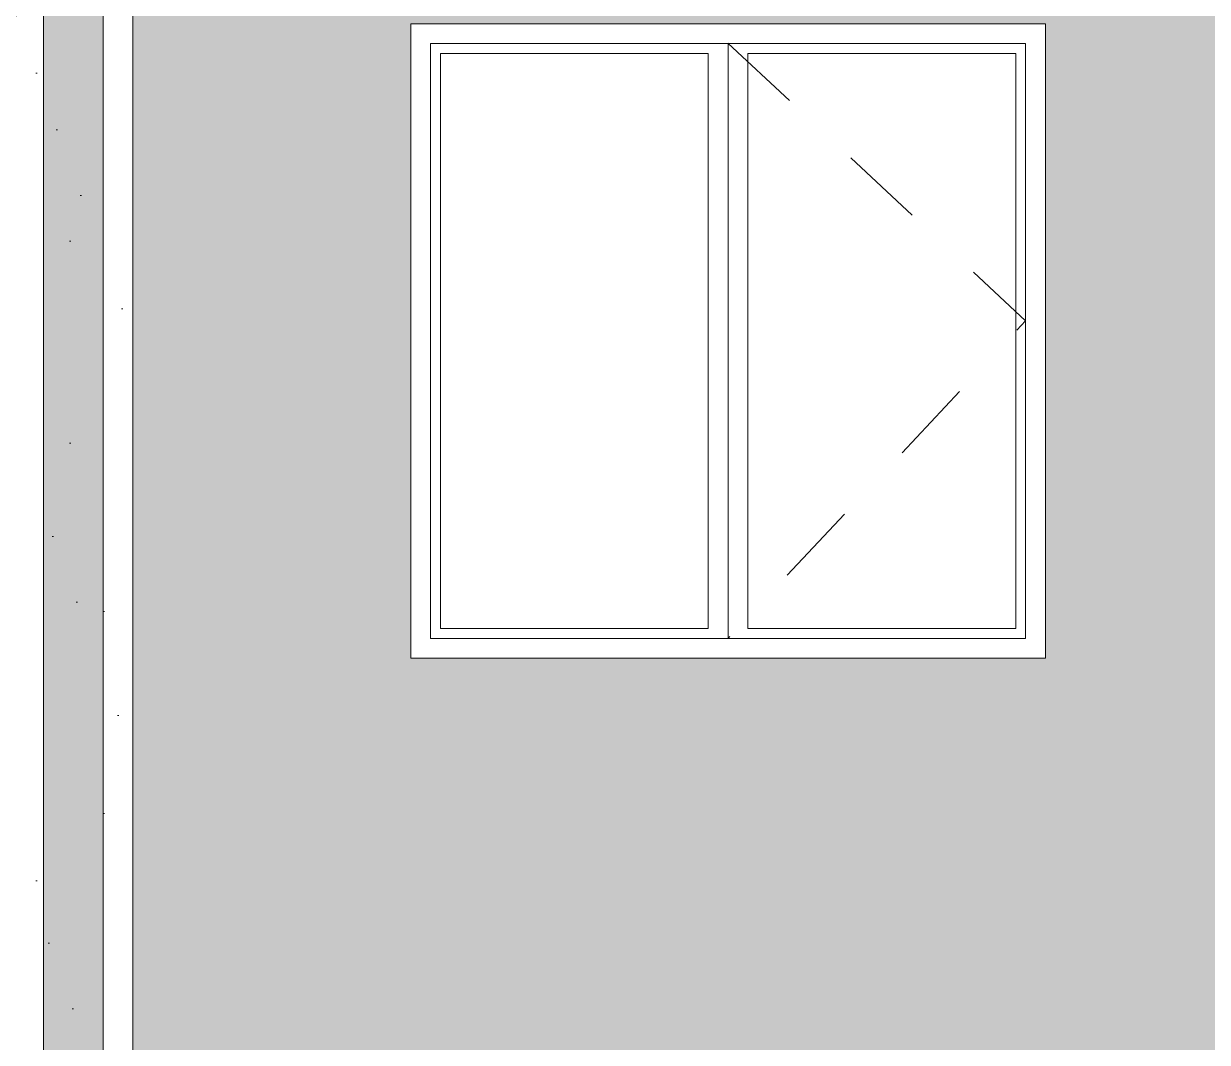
# Model space of a CAD drawing. Header units: millimetres. Extents: x 476244520 to 476657119, y 4620824743 to 4621446928.
# Drawn here: x 476617684 to 476620667, y 4621075877 to 4621078446 of the extents above; entities that cross this region are included whole.
import ezdxf

# ---------------------------------------------------------------- set-up
doc = ezdxf.new("R2010")
doc.units = ezdxf.units.MM
doc.header["$MEASUREMENT"] = 0
doc.linetypes.add('Dashed', pattern=[423.333333, 211.666667, -211.666667])
for name, color, linetype, lineweight in [('0_Pen_No__7_Pen_No__250', 7, 'Continuous', 0), ('2D Drafting - General_Pen_No__7_Pen_No__250', 7, 'Continuous', 0), ('New_2D Drafting - General_Pen_No__30_Pen_No__9_Pen_No__9_Pen_No__253', 252, 'Continuous', 0), ('New_2D Drafting - General_Pen_No__30_Pen_No__9_Pen_No__9_Pen_No__255', 255, 'Continuous', 0), ('New_2D Drafting - General_Pen_No__30_Pen_No__9_Pen_No__9_Pen_No__42', 250, 'Continuous', 0), ('New_2D Drafting - General_Pen_No__30_Pen_No__9_Pen_No__9_Pen_No__7', 7, 'Continuous', 0), ('Structural - Bearing_Pen_No__7_Pen_No__7_Pen_No__7', 7, 'Continuous', 0)]:
    doc.layers.add(name, color=color, linetype=linetype, lineweight=lineweight)

msp = doc.modelspace()

# ---------------------------------------------------------------- hatches: boundary and pattern name
at = {"layer": 'New_2D Drafting - General_Pen_No__30_Pen_No__9_Pen_No__9_Pen_No__253', "linetype": 'Continuous', "lineweight": 0}
h = msp.add_hatch(dxfattribs=at)
h.set_pattern_fill('BRICK___RUNNING_BOND', color=252, style=0, pattern_type=2)
h.set_pattern_definition([(0, (476844527.15, 4621385791.044), (0, 66.64), []), (90, (476844527.15, 4621385791.04), (-244.8, 0), [66.64, -66.64]), (90, (476844649.55, 4621385857.68), (-244.8, 0), [66.64, -66.64])])
h.paths.add_polyline_path([(476617959.239, 4621075245.534), (476621259.239, 4621075245.534), (476621259.239, 4621084845.57), (476624459.239, 4621084845.57), (476624459.239, 4621082345.576), (476624859.239, 4621082345.576), (476624859.239, 4621084845.57), (476628059.239, 4621084845.57), (476628059.239, 4621075245.581), (476631359.239, 4621075245.581), (476631359.239, 4621085945.125), (476617959.239, 4621085945.125)])
h.paths.add_polyline_path([(476618659.237, 4621084845.569), (476618659.237, 4621083245.569), (476620259.237, 4621083245.569), (476620259.237, 4621084845.569)], flags=0)
h.paths.add_polyline_path([(476618659.237, 4621081645.569), (476618659.237, 4621080045.569), (476620259.237, 4621080045.569), (476620259.237, 4621081645.569)], flags=0)
h.paths.add_polyline_path([(476618659.237, 4621078445.569), (476618659.237, 4621076845.569), (476620259.237, 4621076845.569), (476620259.237, 4621078445.569)], flags=0)
h.paths.add_polyline_path([(476630659.241, 4621081645.569), (476629059.241, 4621081645.569), (476629059.241, 4621080045.569), (476630659.241, 4621080045.569)], flags=0)
h.paths.add_polyline_path([(476630659.241, 4621078445.569), (476629059.241, 4621078445.569), (476629059.241, 4621076845.569), (476630659.241, 4621076845.569)], flags=0)
h.paths.add_polyline_path([(476630659.241, 4621084845.569), (476629059.241, 4621084845.569), (476629059.241, 4621083245.569), (476630659.241, 4621083245.569)], flags=0)
at = {"layer": 'New_2D Drafting - General_Pen_No__30_Pen_No__9_Pen_No__9_Pen_No__255', "linetype": 'Continuous', "lineweight": 0}
msp.add_hatch(color=255, dxfattribs=at).paths.add_polyline_path([(476617884.239, 4621072745.533), (476617734.239, 4621072745.533), (476617734.239, 4621085245.557), (476617884.239, 4621085245.557)])
at = {"layer": 'New_2D Drafting - General_Pen_No__30_Pen_No__9_Pen_No__9_Pen_No__42', "linetype": 'Continuous', "lineweight": 0}
h = msp.add_hatch(dxfattribs=at)
h.set_pattern_fill('CUT_STONE', color=250, style=0, pattern_type=2)
h.set_pattern_definition([(45, (476844527.15, 4621386591.04), (-254.55844, 254.55844), [0, -240, 0, -360]), (110, (476845327.15, 4621386591.04), (338.28934, 123.12725), [0, -176, 0, -304])])
h.paths.add_polyline_path([(476617959.239, 4621085945.125), (476617959.239, 4621075245.534), (476617959.239, 4621072745.57), (476617559.324, 4621072745.57), (476617559.324, 4621075245.534), (476615909.051, 4621075245.534), (476615909.051, 4621072745.532), (476612708.629, 4621072745.532), (476612708.629, 4621075245.534), (476611209.043, 4621075245.534), (476611209.043, 4621072745.576), (476610658.709, 4621072745.576), (476610658.709, 4621085945.125)])
h.paths.add_polyline_path([(476611209.346, 4621081645.533), (476612709.346, 4621081645.533), (476612709.346, 4621079145.533), (476611209.346, 4621079145.533)], flags=0)
h.paths.add_polyline_path([(476611209.346, 4621082345.533), (476611209.346, 4621084845.533), (476612709.346, 4621084845.533), (476612709.346, 4621082345.533)], flags=0)
h.paths.add_polyline_path([(476611209.346, 4621075945.533), (476611209.346, 4621078445.533), (476612709.346, 4621078445.533), (476612709.346, 4621075945.533)], flags=0)
h.paths.add_polyline_path([(476615909.334, 4621078445.533), (476617409.334, 4621078445.533), (476617409.334, 4621075945.533), (476615909.334, 4621075945.533)], flags=0)
h.paths.add_polyline_path([(476615909.334, 4621084845.533), (476617409.334, 4621084845.533), (476617409.334, 4621082345.533), (476615909.334, 4621082345.533)], flags=0)
h.paths.add_polyline_path([(476617409.334, 4621079145.533), (476615909.334, 4621079145.533), (476615909.334, 4621081645.533), (476617409.334, 4621081645.533)], flags=0)

# ---------------------------------------------------------------- linework, layer by layer
at = {"layer": '0_Pen_No__7_Pen_No__250', "color": 7, "linetype": 'Continuous', "lineweight": 0, "flags": 128}
msp.add_lwpolyline([(476618659.237, 4621078445.569), (476620259.237, 4621078445.569), (476620259.237, 4621076845.569), (476618659.237, 4621076845.569)], close=True, dxfattribs=at)
at = {"layer": '2D Drafting - General_Pen_No__7_Pen_No__250', "color": 7, "linetype": 'Dashed', "lineweight": 0, "flags": 128}
msp.add_lwpolyline([(476619458.86, 4621078396.165), (476620209.031, 4621077696.348), (476619459.297, 4621076895.569)], dxfattribs=at)
at = {"layer": 'New_2D Drafting - General_Pen_No__30_Pen_No__9_Pen_No__9_Pen_No__7', "color": 7, "linetype": 'Continuous', "lineweight": 0, "flags": 128}
for points in [[(476617959.239, 4621085945.125), (476617959.239, 4621075245.534), (476617959.239, 4621072745.57), (476617559.324, 4621072745.57), (476617559.324, 4621075245.534), (476615909.051, 4621075245.534), (476615909.051, 4621072745.532), (476612708.629, 4621072745.532), (476612708.629, 4621075245.534), (476611209.043, 4621075245.534), (476611209.043, 4621072745.576), (476610658.709, 4621072745.576), (476610658.709, 4621085945.125)], [(476617959.239, 4621075245.534), (476621259.239, 4621075245.534), (476621259.239, 4621084845.57), (476624459.239, 4621084845.57), (476624459.239, 4621082345.576), (476624859.239, 4621082345.576), (476624859.239, 4621084845.57), (476628059.239, 4621084845.57), (476628059.239, 4621075245.581), (476631359.239, 4621075245.581), (476631359.239, 4621085945.125), (476617959.239, 4621085945.125)], [(476617884.239, 4621072745.533), (476617734.239, 4621072745.533), (476617734.239, 4621085245.557), (476617884.239, 4621085245.557)], [(476618659.237, 4621078445.569), (476618659.237, 4621076845.569), (476620259.237, 4621076845.569), (476620259.237, 4621078445.569)]]:
    msp.add_lwpolyline(points, close=True, dxfattribs=at)
at = {"layer": 'Structural - Bearing_Pen_No__7_Pen_No__7_Pen_No__7', "color": 7, "linetype": 'Continuous', "lineweight": 0}
for p, q in [((476618709.563, 4621078395.569), (476620209.043, 4621078395.569)), ((476618709.563, 4621076895.569), (476618709.563, 4621078395.569)), ((476619459.238, 4621078395.569), (476619459.238, 4621078370.52)), ((476620209.031, 4621078395.569), (476620209.031, 4621076895.569)), ((476619409.233, 4621078370.569), (476618734.563, 4621078370.569)), ((476618734.563, 4621078370.569), (476618734.563, 4621076920.569)), ((476619409.233, 4621076920.569), (476619409.233, 4621078370.569)), ((476619459.238, 4621078370.52), (476619459.297, 4621076895.569)), ((476620184.031, 4621078370.569), (476619509.238, 4621078370.569)), ((476619509.238, 4621078370.569), (476619509.238, 4621076920.569)), ((476620184.031, 4621076920.569), (476620184.031, 4621078370.569)), ((476618734.563, 4621076920.569), (476619409.233, 4621076920.569)), ((476619509.238, 4621076920.569), (476620184.031, 4621076920.569)), ((476620209.031, 4621076895.569), (476618709.563, 4621076895.569))]:
    msp.add_line(p, q, dxfattribs=at)

doc.saveas('drawing.dxf')
